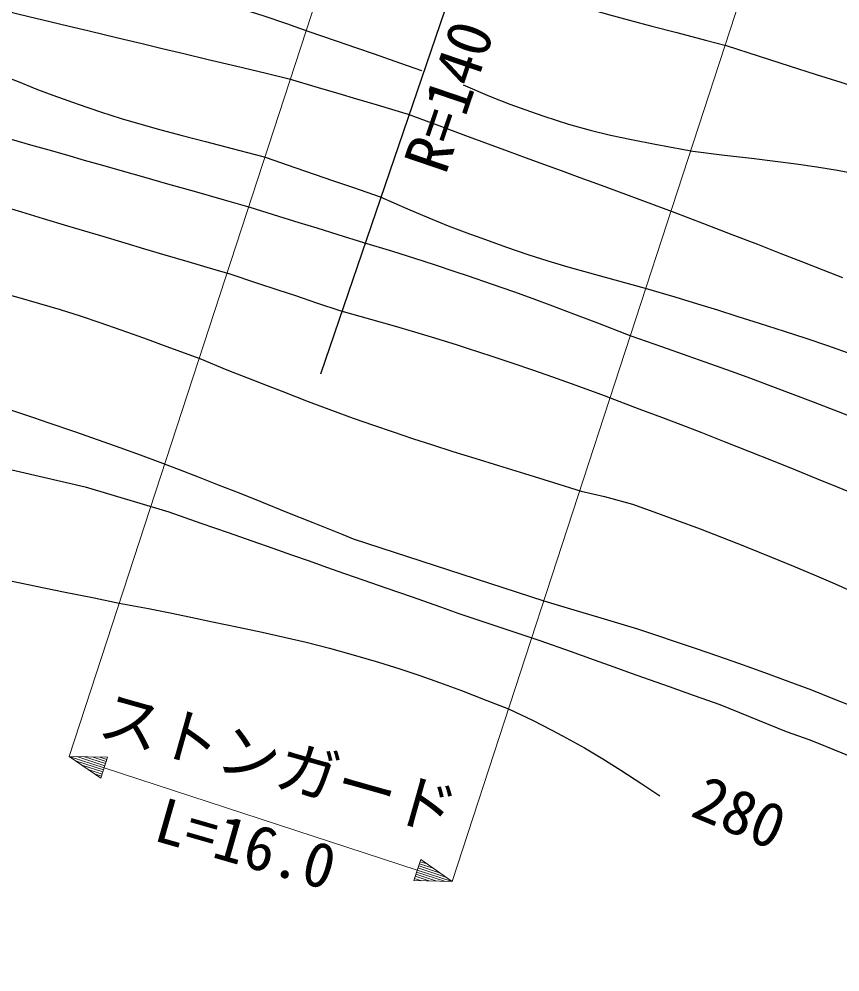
# Model space of a CAD drawing. Units: millimetres, scale not verified. Extents: x 40000 to 680000, y 20000 to 380000.
# Drawn here: x 325751 to 359308, y 242881 to 281808 of the extents above; entities that cross this region are included whole.
import ezdxf
from ezdxf.enums import TextEntityAlignment as Align

# ---------------------------------------------------------------- set-up
doc = ezdxf.new("R2010")
doc.units = ezdxf.units.MM
doc.header["$LTSCALE"] = 1000
doc.linetypes.add('CHAIN', pattern=[18.5, 12, -1.5, 3.5, -1.5])
for name, color, linetype, lineweight in [('M-BGD', 7, 'Continuous', 25), ('M-BMK', 2, 'CHAIN', 13), ('M-BMK-SRVR', 3, 'Continuous', 25), ('M-STR-HTXT', 7, 'Continuous', 13)]:
    doc.layers.add(name, color=color, linetype=linetype, lineweight=lineweight)
doc.styles.add('ＭＳ ゴシック', font='')
doc.styles.get('ＭＳ ゴシック').set_extended_font_data('MS Gothic')

msp = doc.modelspace()

# ---------------------------------------------------------------- linework, layer by layer
at = {"layer": 'M-BGD'}
for p, q in [((324850, 263539), (328458, 262699)), ((328458, 262699), (331877, 261677)), ((339413, 260576), (347202, 258036)), ((343731, 257528), (347033, 256427)), ((354399, 253803), (357108, 252702))]:
    msp.add_line(p, q, dxfattribs=at)
for points in [[(322225, 285214), (323315, 284956), (324153, 284760), (324624, 284650), (325711, 284407), (326713, 284197), (327654, 284010), (328561, 283832), (329456, 283651), (330367, 283454), (331318, 283230), (332333, 282965), (333063, 282759), (334057, 282467), (334891, 282215), (335717, 281950), (336686, 281622), (337550, 281319)], [(343646, 284113), (344626, 283728), (345424, 283436), (346455, 283064), (347377, 282747), (348227, 282472), (349040, 282226), (349852, 281994), (350700, 281764), (351619, 281522), (352646, 281255), (353817, 280948), (354653, 280727)], [(321548, 283013), (322918, 282685), (324125, 282397), (325194, 282142), (326148, 281914), (327010, 281708), (327805, 281518), (328557, 281338), (329289, 281163), (330025, 280988), (330788, 280805), (331603, 280611), (332493, 280398), (333482, 280162), (334594, 279896), (335853, 279595), (336788, 279372)], [(337550, 281319), (338719, 280916), (339546, 280630), (340265, 280382), (341109, 280090), (342207, 279711)], [(354653, 280727), (356010, 280293), (357233, 279902), (358339, 279549), (359343, 279228), (360259, 278936), (361105, 278666), (361894, 278413), (362644, 278174), (363368, 277943), (364083, 277714), (364805, 277484), (365548, 277246), (366328, 276997), (367161, 276731), (368062, 276443), (369047, 276128), (370132, 275782), (371331, 275399), (372660, 274974), (372941, 274885)], [(320786, 280642), (321760, 280454), (322056, 280388), (323052, 280136), (323939, 279863), (324681, 279626), (325644, 279284), (326507, 278935), (327136, 278695), (328165, 278329), (329081, 278019), (329924, 277751), (330735, 277510), (331553, 277281), (332421, 277050), (333378, 276800), (334465, 276519), (335723, 276190), (335857, 276155)], [(336788, 279372), (337978, 279017), (338823, 278765), (339552, 278548), (340389, 278298), (341563, 277948), (341614, 277933)], [(343900, 279118), (344978, 278659), (345812, 278333), (346654, 278034), (347202, 277848), (348215, 277521), (349094, 277269), (349922, 277067), (350782, 276886), (351754, 276699), (352921, 276480), (353298, 276409)], [(320024, 278441), (321379, 278055), (322574, 277714), (323632, 277413), (324578, 277143), (325432, 276900), (326220, 276675), (326965, 276463), (327689, 276257), (328416, 276050), (329168, 275835), (329970, 275607), (330845, 275358), (331815, 275081), (332905, 274771), (334136, 274420), (335179, 274123)], [(341614, 277933), (342907, 277458), (343999, 277057), (344931, 276715), (345746, 276416), (346486, 276144), (347193, 275884), (347910, 275621), (348679, 275339), (349542, 275022), (350541, 274655), (351719, 274222), (352451, 273953)], [(353298, 276409), (354595, 276253), (355696, 276123), (356654, 276007), (357524, 275895), (358358, 275773), (359212, 275631), (360137, 275456)], [(335857, 276155), (337026, 275751), (337853, 275465), (338571, 275217), (339416, 274925), (340513, 274546)], [(319177, 275985), (320467, 275586), (321576, 275242), (322546, 274942), (323418, 274673), (324233, 274422), (325030, 274178), (325851, 273929), (326736, 273662), (327726, 273365), (328197, 273224), (329214, 272920), (330080, 272662), (330883, 272424), (331712, 272180), (332655, 271903), (333801, 271568), (334333, 271413)], [(340513, 274546), (341634, 274054), (342508, 273684), (343298, 273368), (344166, 273038), (344662, 272853), (345671, 272486), (346548, 272185), (347363, 271927), (348183, 271685), (349075, 271437), (350109, 271157), (351351, 270821)], [(335179, 274123), (336359, 273758), (337191, 273501), (337918, 273276), (338781, 273009), (339836, 272683)], [(352451, 273953), (353732, 273460), (354887, 273014), (355935, 272608), (356894, 272236), (357780, 271890), (358613, 271563), (359410, 271247)], [(339836, 272683), (341018, 272320), (341921, 272037), (342724, 271777), (343605, 271484), (344069, 271329), (345086, 270984), (345959, 270680), (346759, 270392), (347553, 270097), (348410, 269773), (349399, 269394), (350589, 268938), (350758, 268873)], [(317992, 272175), (319251, 271941), (320293, 271740), (321192, 271556), (322024, 271373), (322865, 271175), (323789, 270944), (324596, 270736), (325653, 270456), (326585, 270195), (327435, 269942), (328244, 269686), (329053, 269415), (329906, 269116), (330843, 268780), (331906, 268394), (333137, 267946), (333147, 267942)], [(334333, 271413), (335501, 271024), (336324, 270749), (337047, 270509), (337915, 270219), (338905, 269889)], [(351351, 270821), (352555, 270458), (353487, 270175), (354296, 269926), (355134, 269662), (356007, 269381), (357021, 269058), (357913, 268773), (358799, 268477), (359798, 268119)], [(338905, 269889), (340124, 269549), (341088, 269275), (341917, 269033), (342734, 268785), (343658, 268496), (344069, 268365), (345079, 268041), (345937, 267756), (346733, 267483), (347559, 267189), (348506, 266846), (349664, 266424), (349911, 266333)], [(350758, 268873), (352016, 268427), (353088, 268047), (354020, 267717), (354858, 267418), (355649, 267132), (356440, 266841), (357277, 266527), (358207, 266172), (358886, 265910), (359841, 265547)], [(333147, 267942), (334251, 267483), (335084, 267149), (335898, 266833), (336534, 266587), (337574, 266188), (338524, 265832), (339405, 265510), (340237, 265215), (341041, 264940), (341837, 264675), (342646, 264414), (343488, 264148), (344384, 263868), (345354, 263569), (346419, 263240), (347599, 262874), (348726, 262523)], [(349911, 266333), (351092, 265892), (352009, 265546), (352803, 265242), (353615, 264927), (354568, 264555), (355613, 264145), (356579, 263762), (357485, 263397), (358351, 263044), (359199, 262694), (360047, 262341)], [(325362, 265861), (326339, 265530), (326967, 265317), (328023, 264956), (328985, 264621), (329874, 264306), (330708, 264003), (331507, 263706), (332291, 263409), (333079, 263105), (333891, 262786), (334745, 262447), (335663, 262080), (336662, 261678), (337764, 261236), (338986, 260747), (339413, 260576)], [(348726, 262523), (349689, 262304), (349827, 262269), (350821, 261986), (351693, 261682), (352621, 261338), (353597, 260977), (354460, 260649), (355411, 260273), (355499, 260237), (356508, 259829), (357403, 259459), (358250, 259102), (359111, 258730), (360053, 258316)], [(331877, 261677), (333186, 261219), (334306, 260827), (335272, 260489), (336120, 260192), (336886, 259924), (337606, 259672), (338316, 259423), (339053, 259165), (339851, 258886), (340746, 258573), (341775, 258212), (342974, 257793), (343731, 257528)], [(314436, 261084), (315816, 260803), (317034, 260556), (318111, 260337), (319074, 260141), (319944, 259964), (320746, 259801), (321504, 259647), (322242, 259497), (322983, 259346), (323751, 259190), (324569, 259024), (325463, 258842), (326454, 258641), (327568, 258414), (328828, 258158), (329845, 257951)], [(329845, 257951), (331038, 257724), (331931, 257549), (332768, 257377), (333655, 257189), (334726, 256964), (335684, 256760), (336584, 256561), (337484, 256348), (338439, 256103), (339413, 255835), (340441, 255535), (341323, 255263), (342132, 254993), (342944, 254704), (343832, 254373), (344870, 253976), (345763, 253633)], [(347202, 258036), (348424, 257677), (349391, 257392), (350221, 257143), (351030, 256891), (351935, 256598), (352451, 256427), (353432, 256100), (354307, 255799), (355161, 255496)], [(347202, 258036), (348424, 257677), (349391, 257392), (350221, 257143), (351030, 256891), (351935, 256598), (352451, 256427), (353431, 256098), (354306, 255797), (355161, 255496), (356223, 255115), (357212, 254750), (358138, 254399), (359013, 254058), (359845, 253723)], [(347033, 256427), (348280, 255983), (349259, 255634), (350061, 255348), (350779, 255092), (351506, 254833), (352333, 254539), (353353, 254175), (354399, 253803)], [(345763, 253633), (346762, 253158), (347536, 252760), (347964, 252533), (348870, 252035), (349619, 251592), (350351, 251126), (351211, 250561), (351943, 250077)], [(357108, 252702), (358081, 252357), (358717, 252109), (359680, 251705), (360516, 251314), (361412, 250881), (361680, 250755), (362597, 250311), (363435, 249883), (363881, 249654), (364873, 249142), (365774, 248665), (366605, 248215), (367382, 247782), (368124, 247358), (368849, 246932), (369574, 246496), (370318, 246041), (371098, 245558), (371933, 245037), (372841, 244470), (373839, 243847), (374946, 243159), (375396, 242881)]]:
    msp.add_lwpolyline(points, dxfattribs=at)
at = {"layer": 'M-BMK'}
msp.add_open_spline([(346257, 291226), (351697, 289126), (353260, 288515), (357605, 286454), (362101, 284321), (364571, 283003), (368843, 280449), (373008, 277959), (375317, 276502), (379230, 273633), (382242, 271424), (383846, 270070), (386658, 267611), (389092, 265483), (389993, 264630), (392563, 262123)], degree=3, knots=[0, 0, 0, 0, 1, 1, 1, 2, 2, 2, 3, 3, 3, 4, 4, 4, 5, 5, 5, 5], dxfattribs=at)
at = {"layer": 'M-BMK-SRVR'}
msp.add_line((346257, 291226), (338072, 267304), dxfattribs=at)
at = {"layer": 'M-STR-HTXT'}
for p, q in [((339613, 287854), (327806, 251687)), ((355264, 282745), (343457, 246578)), ((327806, 251687), (329092, 250794)), ((327806, 251687), (329372, 251649)), ((327806, 251687), (329232, 251222)), ((329204, 251136), (328063, 251508)), ((329260, 251307), (328119, 251679)), ((328432, 251672), (329288, 251393)), ((329316, 251478), (328745, 251664)), ((329058, 251657), (329344, 251564)), ((329092, 250794), (329372, 251649)), ((328320, 251330), (329176, 251050)), ((329148, 250965), (328578, 251151)), ((329232, 251222), (342031, 247043)), ((328835, 250972), (329120, 250879)), ((342171, 247471), (341891, 246616)), ((342942, 246935), (342087, 247214)), ((342115, 247300), (342685, 247114)), ((342428, 247292), (342143, 247386)), ((343457, 246578), (342171, 247471)), ((342831, 246593), (341975, 246872)), ((342003, 246958), (343144, 246585)), ((343457, 246578), (342031, 247043)), ((342059, 247129), (343200, 246756)), ((343457, 246578), (341891, 246616)), ((342204, 246608), (341919, 246701)), ((341947, 246787), (342518, 246600))]:
    msp.add_line(p, q, dxfattribs=at)

# ---------------------------------------------------------------- texts
at = {"layer": 'M-BGD', "style": 'ＭＳ ゴシック'}
msp.add_text('280', height=1833, rotation=337.356, dxfattribs=at).set_placement((354650, 248048), align=Align.BOTTOM_CENTER)
at = {"layer": 'M-BMK-SRVR', "style": 'ＭＳ ゴシック'}
msp.add_text('R=140', height=1833, rotation=71.219, dxfattribs=at).set_placement((344711, 278182), align=Align.BOTTOM_CENTER)
at = {"layer": 'M-STR-HTXT', "style": 'ＭＳ ゴシック'}
for s, rotation, p in [('ストンガード', 344.237, (335964, 250000)), ('L=16.0', 344.029, (334625, 246714))]:
    msp.add_text(s, height=1833, rotation=rotation, dxfattribs=at).set_placement(p, align=Align.BOTTOM_CENTER)

doc.saveas('drawing.dxf')
